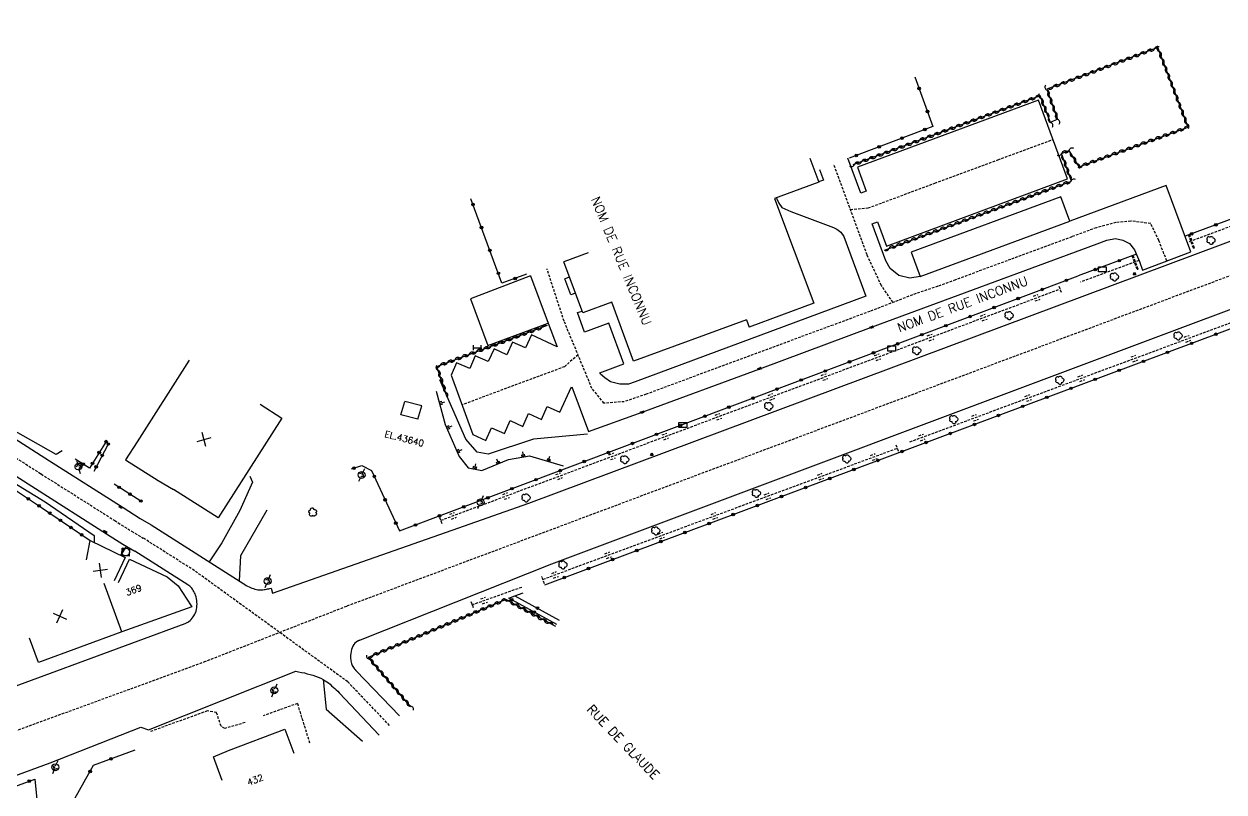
# Model space of a CAD drawing. Header units: millimetres. Extents: x 113000 to 114000, y 148263 to 149000.
# Drawn here: x 113490.8 to 113723.8, y 148701.9 to 148851 of the extents above; entities that cross this region are included whole.
import ezdxf
from ezdxf.enums import TextEntityAlignment as Align

# ---------------------------------------------------------------- set-up
doc = ezdxf.new("R2010")
doc.units = ezdxf.units.MM
doc.linetypes.add('DASHED', pattern=[0.75, 0.5, -0.25])
doc.layers.get('0').update_dxf_attribs({"linetype": 'CONTINUOUS'})
for name, color, linetype in [('W0001', 6, 'DASHED'), ('W0008', 7, 'CONTINUOUS'), ('W0100', 7, 'CONTINUOUS'), ('W0112', 1, 'DASHED'), ('W0211', 2, 'CONTINUOUS'), ('W0220', 5, 'DASHED'), ('W0300', 7, 'CONTINUOUS'), ('W0310', 3, 'CONTINUOUS'), ('W0322', 7, 'CONTINUOUS'), ('W0334', 7, 'CONTINUOUS'), ('W0400', 7, 'CONTINUOUS'), ('W0420', 7, 'CONTINUOUS'), ('W0471', 7, 'CONTINUOUS'), ('W0851', 7, 'CONTINUOUS'), ('W0989', 7, 'CONTINUOUS'), ('W0991', 7, 'CONTINUOUS'), ('W1102', 7, 'CONTINUOUS'), ('W1471', 7, 'CONTINUOUS'), ('W1474', 7, 'CONTINUOUS')]:
    doc.layers.add(name, color=color, linetype=linetype)
doc.styles.get("Standard").update_dxf_attribs({"font": 'romans.shx', "width": 0.85})

# ---------------------------------------------------------------- blocks, each defined once
blk = doc.blocks.new('T400')
for p, q in [((-0.15, 0.3), (0.15, 0.3)), ((-0.15, -0.25), (-0.15, 0.3)), ((-0.15, 0.15), (0.15, 0.15)), ((-0.15, 0), (0.15, 0)), ((0.15, 0.3), (0.15, -0.25)), ((-0.15, -0.15), (0.15, -0.15)), ((-0.15, -0.25), (-0.15, -0.3)), ((-0.15, -0.3), (0.15, -0.3)), ((0.15, -0.3), (0.15, -0.25))]:
    blk.add_line(p, q)
blk = doc.blocks.new('T420')
for p, q in [((0.75, 0.75), (-0.75, 0.75)), ((-0.75, 0.75), (-0.75, -0.75)), ((0.75, 0.75), (0.75, -0.75)), ((0.75, -0.75), (-0.75, -0.75))]:
    blk.add_line(p, q)
blk.add_ellipse((0, 0), major_axis=(-0.53, 0.53), ratio=1, start_param=3.926991, end_param=10.210176)
blk = doc.blocks.new('T300')
for p, q in [((-0.8, 0.51), (-0.86, 0.34)), ((-0.86, 0.34), (-0.86, 0.17)), ((-0.86, 0.17), (-0.74, 0.06)), ((-0.69, 0.63), (-0.8, 0.51)), ((-0.8, -0.06), (-0.74, 0.06)), ((-0.74, 0.06), (-0.69, 0.11)), ((-0.57, 0.69), (-0.69, 0.63)), ((-0.46, 0.69), (-0.57, 0.69)), ((-0.29, 0.63), (-0.46, 0.69)), ((-0.29, 0.63), (-0.17, 0.74)), ((-0.23, 0.57), (-0.29, 0.63)), ((-0.17, 0.74), (-0.06, 0.8)), ((-0.06, 0.8), (0.06, 0.8)), ((0.06, 0.8), (0.23, 0.74)), ((0.23, 0.74), (0.34, 0.63)), ((0.34, 0.63), (0.4, 0.51)), ((0.46, 0.46), (0.34, 0.46)), ((0.4, 0.51), (0.4, 0.46)), ((0.57, 0.4), (0.46, 0.46)), ((0.57, 0.4), (0.69, 0.29)), ((0.69, 0.29), (0.74, 0.17)), ((0.74, 0.06), (0.69, -0.17)), ((0.74, 0.17), (0.74, 0.06)), ((-0.8, -0.17), (-0.8, -0.06)), ((-0.8, -0.23), (-0.8, -0.17)), ((-0.74, -0.34), (-0.8, -0.23)), ((-0.69, -0.4), (-0.74, -0.34)), ((-0.51, -0.46), (-0.69, -0.4)), ((-0.4, -0.46), (-0.51, -0.46)), ((-0.4, -0.46), (-0.34, -0.46)), ((-0.34, -0.46), (-0.34, -0.4)), ((-0.34, -0.51), (-0.34, -0.46)), ((-0.29, -0.63), (-0.34, -0.51)), ((-0.17, -0.74), (-0.29, -0.63)), ((-0.06, -0.8), (-0.17, -0.74)), ((0.06, -0.8), (-0.06, -0.8)), ((0.17, -0.74), (0.06, -0.8)), ((0.23, -0.69), (0.17, -0.74)), ((0.29, -0.46), (0.23, -0.46)), ((0.29, -0.63), (0.23, -0.69)), ((0.46, -0.4), (0.29, -0.46)), ((0.34, -0.51), (0.29, -0.63)), ((0.34, -0.51), (0.34, -0.46)), ((0.57, -0.34), (0.46, -0.4)), ((0.63, -0.29), (0.57, -0.34)), ((0.69, -0.17), (0.63, -0.29))]:
    blk.add_line(p, q)
blk = doc.blocks.new('T471')
for p, q in [((-0.333334, 0.333334), (-0.333334, -0.333334)), ((-0.333334, 0.333334), (0.333334, 0.333334)), ((-0.333334, 0), (0, 0)), ((0.500001, 0.500001), (1.000002, 1.000002)), ((-0.500001, -0.500001), (-1.000002, -1.000002)), ((-0.333334, -0.333334), (0.333334, -0.333334))]:
    blk.add_line(p, q)
blk.add_ellipse((0, 0), major_axis=(0.471405, 0.471405), ratio=1, start_param=5.4977871438, end_param=11.780972451)
blk = doc.blocks.new('t322o')
at = {"color": 0, "linetype": 'Continuous'}
for radius in [0.25, 0.15]:
    blk.add_circle((0, 0), radius, dxfattribs=at)
blk = doc.blocks.new('t991o')
at = {"color": 0, "linetype": 'Continuous'}
for p, q in [((-1, 1), (1, -1)), ((-1, -1), (1, 1))]:
    blk.add_line(p, q, dxfattribs=at)
blk = doc.blocks.new('t310o')
at = {"color": 0, "linetype": 'Continuous'}
for centre, start, end in [((-0.5, 0.38), 216.8699, 323.1304), ((0.5, -0.37), 36.8699, 143.1303)]:
    blk.add_arc(centre, 0.625, start, end, dxfattribs=at)
blk = doc.blocks.new('T851')
for p, q in [((-0.25, -0.15), (0, 0.32)), ((0, 0.32), (0.25, -0.15)), ((-0.25, -0.15), (0.25, -0.15))]:
    blk.add_line(p, q)
for major_axis in [(-0.106, 0.106), (-0.0354, 0.0354), (-0.0236, 0.0236)]:
    blk.add_ellipse((0, 0), major_axis=major_axis, ratio=1, start_param=3.926991, end_param=10.210176)
blk = doc.blocks.new('T1474')
at = {"color": 0, "linetype": 'Continuous', "flags": 128}
for points in [[(-0.75, -0.5), (-0.75, 0.5)], [(-0.75, 0), (0.75, 0)], [(0.75, 0), (0.75, -0.5), (0.75, 0.5)]]:
    blk.add_lwpolyline(points, dxfattribs=at)
blk = doc.blocks.new('t211o')
at = {"color": 0, "linetype": 'Continuous'}
for p, q in [((-0.29, 0.5), (-0.29, 0)), ((0, 1), (0, 0)), ((0.29, 0.5), (0.29, 0))]:
    blk.add_line(p, q, dxfattribs=at)
blk = doc.blocks.new('T1471')
at = {"color": 0, "linetype": 'Continuous', "flags": 128}
blk.add_lwpolyline([(-0.75, -0.5), (-0.75, 0.5), (0.75, 0.5), (0.75, -0.5), (-0.75, -0.5)], dxfattribs=at)

msp = doc.modelspace()

# ---------------------------------------------------------------- linework, layer by layer
at = {"layer": 'W0001'}
for points in [[(113000, 148530.7), (113062.08, 148554.25), (113128.44, 148578.83), (113204.09, 148607.12), (113272.4, 148633.06), (113316.81, 148649.51), (113479.85, 148710.37), (113525.75, 148727.15), (113553.55, 148738.03), (113799.33, 148829.95), (113958.55, 148889.53), (113991.35, 148901.73), (114000, 148904.98)], [(113651.24, 148814.96), (113654.68, 148815.25), (113667.64, 148820.06), (113679.89, 148824.59), (113690.59, 148828.55)], [(113659.5, 148796.92), (113657.26, 148800.19), (113654.48, 148806.15), (113648, 148823.77)], [(113712.67, 148804.98), (113711.14, 148808.92), (113709.55, 148812.24), (113705.69, 148812.71), (113702.81, 148812.41), (113699, 148811.43), (113694.22, 148809.66)], [(113694.22, 148809.66), (113682.37, 148805.28), (113671.64, 148801.31), (113668.25, 148800.06), (113663.99, 148798.65), (113655.01, 148795.18), (113647.87, 148792.54), (113611.58, 148779.1), (113607.35, 148777.66), (113603.4, 148777.35), (113601.07, 148780.22), (113595.66, 148793.27), (113592.34, 148803.44)], [(113598.36, 148786.75), (113595.71, 148784.44), (113575.83, 148777.04)], [(113477.81, 148774.04), (113494.12, 148763.63), (113508.41, 148754.59), (113511.67, 148752.51), (113513.91, 148751.2)], [(113561.75, 148714.81), (113553.65, 148723.29), (113523.9, 148744.86), (113513.91, 148751.2)]]:
    msp.add_lwpolyline(points, dxfattribs=at)
at = {"layer": 'W0008'}
for p, q in [((113664.81, 148801.98), (113693.86, 148812.71)), ((113589.16, 148802.08), (113592.56, 148792.9)), ((113596.72, 148801.83), (113595.78, 148801.47)), ((113596.97, 148798.39), (113595.78, 148801.47)), ((113597.86, 148798.73), (113596.97, 148798.39))]:
    msp.add_line(p, q, dxfattribs=at)
at = {"layer": 'W0008', "flags": 128}
msp.add_lwpolyline([(113344.61, 148847.98), (113355.59, 148844.94, -0.056203), (113364.33, 148841.42, -0.000604), (113375.6, 148835.31), (113385.18, 148829.28), (113401.94, 148818.62), (113423.28, 148805.11), (113438.63, 148795.36), (113458.53, 148782.73), (113477.05, 148770.96), (113493, 148760.83), (113506.82, 148752.04), (113510, 148750.03), (113512.3, 148748.67)], format="xyb", dxfattribs=at)
at = {"layer": 'W0008'}
for points in [[(113515.51, 148753.73), (113533.46, 148742.31), (113533.49, 148742.31), (113533.51, 148742.29), (113533.53, 148742.28), (113533.56, 148742.26), (113533.58, 148742.25), (113533.6, 148742.23), (113533.63, 148742.22), (113533.65, 148742.2), (113533.67, 148742.19), (113533.7, 148742.17), (113533.96, 148742.01), (113534.22, 148741.86), (113534.49, 148741.72), (113534.77, 148741.59), (113535.05, 148741.47), (113535.34, 148741.37), (113535.63, 148741.28), (113535.92, 148741.22), (113536.21, 148741.17), (113536.5, 148741.14), (113536.73, 148741.14), (113536.96, 148741.14), (113537.18, 148741.15), (113537.41, 148741.19), (113537.63, 148741.22), (113537.86, 148741.26), (113538.09, 148741.31), (113538.31, 148741.36), (113538.54, 148741.4), (113538.77, 148741.47), (113538.77, 148741.47), (113539.06, 148740.51), (113573.92, 148752.72), (113588.81, 148757.98), (113799.32, 148836.59)], [(113597.14, 148780.55), (113600.4, 148771.84), (113610.83, 148775.62), (113633.63, 148784.06), (113655.37, 148792.1), (113699.13, 148808.29), (113701.05, 148809.01), (113702.69, 148809.3), (113704.16, 148809.02), (113705.4, 148808.33), (113706.39, 148807.15), (113707.36, 148804.84), (113707.98, 148803.21), (113717.36, 148806.74), (113712.55, 148819.64), (113693.86, 148812.71), (113692.13, 148817.42), (113663.06, 148806.65), (113664.81, 148801.98), (113662.79, 148801.6), (113660.63, 148802.14), (113658.95, 148803.5), (113658.11, 148804.97), (113655.46, 148812.16), (113656.49, 148812.55), (113658.23, 148807.86), (113693.42, 148820.9), (113687.75, 148836.2), (113652.59, 148823.19), (113654.3, 148818.5), (113653.28, 148818.1), (113650.75, 148824.9)], [(113826.93, 148833.62), (113717.27, 148792.65), (113593.24, 148746.12), (113556.08, 148731.37), (113556.03, 148731.36), (113555.98, 148731.33), (113555.92, 148731.31), (113555.87, 148731.29), (113555.82, 148731.28), (113555.77, 148731.25), (113555.72, 148731.23), (113555.67, 148731.22), (113555.62, 148731.19), (113555.57, 148731.17), (113555.29, 148730.98), (113555.05, 148730.76), (113554.84, 148730.5), (113554.66, 148730.22), (113554.5, 148729.89), (113554.38, 148729.54), (113554.3, 148729.19), (113554.24, 148728.81), (113554.2, 148728.45), (113554.19, 148728.08), (113554.19, 148728.08), (113554.2, 148727.83), (113554.22, 148727.58), (113554.25, 148727.34), (113554.3, 148727.11), (113554.36, 148726.87), (113554.44, 148726.65), (113554.53, 148726.45), (113554.63, 148726.25), (113554.75, 148726.06), (113554.89, 148725.87), (113554.89, 148725.87), (113554.93, 148725.83), (113554.97, 148725.78), (113555.01, 148725.73), (113555.06, 148725.69), (113555.1, 148725.64), (113555.14, 148725.61), (113555.18, 148725.56), (113555.23, 148725.51), (113555.28, 148725.47), (113555.31, 148725.42), (113555.31, 148725.42), (113563.72, 148716.69)], [(113645.22, 148822.73), (113646, 148820.62), (113645.08, 148820.32)], [(113636.92, 148817.17), (113637.33, 148816.19), (113637.91, 148815.37), (113639.67, 148814.57), (113647.94, 148811.47), (113648.59, 148811.17), (113649.4, 148810.56), (113649.98, 148809.7), (113654.26, 148798.12), (113609.48, 148781.52), (113608.17, 148781.08), (113606.45, 148781.05), (113604.69, 148781.54), (113603.55, 148782.27), (113602.73, 148782.97), (113602.57, 148783.25), (113607.25, 148785), (113604.34, 148792.92), (113599.63, 148791.16), (113598.26, 148795), (113599.15, 148795.24)], [(113589.16, 148802.08), (113577.48, 148797.65), (113580.84, 148788.54), (113592.56, 148792.9), (113594.29, 148788.33), (113589.31, 148790.61), (113588.14, 148788.11), (113585.67, 148789.21), (113584.52, 148786.76), (113582.05, 148787.93), (113580.9, 148785.45), (113578.4, 148786.56), (113577.34, 148784.13), (113574.79, 148785.23), (113573.7, 148782.79), (113577.97, 148771.29), (113580.45, 148770.13), (113581.59, 148772.6), (113584.07, 148771.5), (113585.18, 148773.99), (113587.67, 148772.86), (113588.77, 148775.35), (113591.26, 148774.23), (113592.36, 148776.72), (113594.85, 148775.6), (113597.12, 148780.56)], [(113479.42, 148776.57), (113495.73, 148766.16), (113510.02, 148757.12), (113513.34, 148755), (113515.51, 148753.73)], [(113534.67, 148763.18), (113535.16, 148762.07), (113532.71, 148756.55), (113529.22, 148750.27), (113526.75, 148746.58)], [(113537.91, 148756.62), (113532.82, 148747.73), (113532.6, 148742.86)], [(113476.4, 148717.78), (113522.06, 148734.61), (113522.06, 148734.61), (113522.06, 148734.61), (113522.06, 148734.61), (113522.07, 148734.61), (113522.07, 148734.61), (113522.07, 148734.61), (113522.07, 148734.61), (113522.07, 148734.61), (113522.07, 148734.61), (113522.07, 148734.61), (113522.34, 148734.72), (113522.6, 148734.84), (113522.83, 148735.01), (113523.06, 148735.2), (113523.27, 148735.4), (113523.46, 148735.62), (113523.64, 148735.87), (113523.8, 148736.12), (113523.94, 148736.39), (113524.06, 148736.67), (113524.06, 148736.67), (113524.19, 148737), (113524.28, 148737.34), (113524.35, 148737.69), (113524.38, 148738.03), (113524.4, 148738.37), (113524.38, 148738.72), (113524.35, 148739.08), (113524.29, 148739.42), (113524.21, 148739.76), (113524.1, 148740.09), (113524.1, 148740.09), (113524.01, 148740.34), (113523.9, 148740.59), (113523.78, 148740.83), (113523.66, 148741.04), (113523.52, 148741.26), (113523.36, 148741.47), (113523.2, 148741.65), (113523.02, 148741.83), (113522.81, 148742), (113522.6, 148742.14), (113522.6, 148742.14), (113522.6, 148742.14), (113522.6, 148742.14), (113522.6, 148742.14), (113522.6, 148742.14), (113522.6, 148742.14), (113522.6, 148742.14), (113522.6, 148742.14), (113522.6, 148742.14), (113522.6, 148742.14), (113522.6, 148742.14), (113512.3, 148748.67)], [(113478.06, 148701.06), (113495.87, 148707.59), (113513.51, 148714.48), (113514.94, 148713.95), (113543.56, 148725.33), (113544.12, 148725.22), (113544.67, 148725.12), (113545.24, 148725), (113545.78, 148724.87), (113546.33, 148724.73), (113546.87, 148724.58), (113547.39, 148724.4), (113547.91, 148724.2), (113548.41, 148723.98), (113548.9, 148723.73), (113549.24, 148723.51), (113549.57, 148723.29), (113549.89, 148723.06), (113550.21, 148722.81), (113550.52, 148722.54), (113550.82, 148722.28), (113551.12, 148722.01), (113551.42, 148721.73), (113551.71, 148721.45), (113551.99, 148721.15), (113551.99, 148721.15), (113551.99, 148721.15), (113551.99, 148721.15), (113551.99, 148721.15), (113551.99, 148721.15), (113551.99, 148721.15), (113551.99, 148721.15), (113551.99, 148721.15), (113551.99, 148721.15), (113551.99, 148721.15), (113559.78, 148712.95)]]:
    msp.add_lwpolyline(points, dxfattribs=at)
at = {"layer": 'W0100'}
for p, q in [((113643.36, 148824.94), (113645.1, 148820.25)), ((113600.3, 148806.56), (113595.61, 148804.83)), ((113631.08, 148793.55), (113609.1, 148785.52)), ((113631.08, 148793.55), (113631.61, 148792.12)), ((113563.97, 148775.13), (113564.71, 148777.69)), ((113567.29, 148774.29), (113563.97, 148775.13))]:
    msp.add_line(p, q, dxfattribs=at)
for points in [[(113645.1, 148820.25), (113636.5, 148817.07), (113644.16, 148796.76), (113631.61, 148792.12)], [(113609.1, 148785.52), (113604.91, 148796.99), (113599.28, 148794.89), (113595.61, 148804.83)], [(113522.85, 148785.69), (113512.76, 148769.84), (113510.51, 148766.35), (113516.84, 148762.37), (113519.83, 148760.59)], [(113567.29, 148774.29), (113568.03, 148776.85), (113564.71, 148777.69)], [(113536.66, 148777.15), (113540.88, 148774.47), (113528.52, 148755.12), (113519.83, 148760.59)], [(113502.95, 148746.94), (113503.64, 148750.7), (113510.45, 148747.42), (113508.28, 148742.92)], [(113509.17, 148742.58), (113511.3, 148747.09), (113518.57, 148743.67), (113520.74, 148741.9), (113523.28, 148738.01), (113523.35, 148737.84), (113509.76, 148732.97), (113493.58, 148727.06), (113491.86, 148731.75)], [(113529.29, 148704.15), (113527.56, 148708.72), (113530.5, 148709.97), (113541.44, 148714.11), (113543.21, 148709.44)]]:
    msp.add_lwpolyline(points, dxfattribs=at)
at = {"layer": 'W0112'}
for p, q in [((113718.05, 148807.51), (113717.11, 148810.15)), ((113705.95, 148806.02), (113706.12, 148806.08)), ((113706.92, 148803.35), (113705.95, 148806.02)), ((113717.84, 148807.44), (113718.05, 148807.51))]:
    msp.add_line(p, q, dxfattribs=at)
for points in [[(113717.84, 148807.44), (113716.89, 148810.07), (113717.11, 148810.15)], [(113706.92, 148803.35), (113707.09, 148803.41), (113706.12, 148806.08)], [(113692.23, 148798.84), (113691.71, 148800.22)], [(113660.06, 148769.31), (113660.6, 148767.84)], [(113571.96, 148753.97), (113571.44, 148755.36)], [(113591.82, 148742.33), (113591.32, 148743.81)], [(113577.58, 148738.86), (113578.09, 148737.51)], [(113546.31, 148711.37), (113543.92, 148719.08), (113537.24, 148716.7)], [(113533.72, 148715.37), (113529.78, 148714.25), (113529.06, 148714.69), (113528.18, 148717.31), (113526.39, 148717.65), (113515.33, 148713.62)]]:
    msp.add_lwpolyline(points, dxfattribs=at)
at = {"layer": 'W0211'}
for points in [[(113498.21, 148768.15), (113497.03, 148767.4), (113487.22, 148772.97), (113475.47, 148780.39), (113451.41, 148796.4), (113430.94, 148809.63), (113417.46, 148817.8), (113404.01, 148826.72), (113400.5, 148830.6)], [(113600.22, 148771.35), (113589.73, 148770.37), (113580.9, 148767.5), (113578.77, 148767.85), (113576.6, 148770.37), (113571.52, 148781.93)], [(113570.85, 148779.73), (113572.59, 148773.26), (113575.26, 148767.01), (113577.06, 148764.85), (113579.7, 148764.29), (113584.84, 148766.41), (113588.93, 148767.15), (113595.49, 148765.19)], [(113486.58, 148763.32), (113494.91, 148758.19), (113504.44, 148751.71), (113504.39, 148750.34)], [(113548.9, 148723.73), (113549.49, 148718.01), (113556.5, 148711.74)]]:
    msp.add_lwpolyline(points, dxfattribs=at)
at = {"layer": 'W0220'}
for points in [[(113816.64, 148845.64), (113716.68, 148808.57)], [(113662.81, 148769.87), (113820.15, 148828.29)], [(113707.26, 148805.07), (113695.93, 148800.87)], [(113571.75, 148754.64), (113691.96, 148799.53)], [(113686.78, 148798.14), (113687.72, 148798.48)], [(113687.13, 148797.2), (113688.07, 148797.54)], [(113676.48, 148794.28), (113677.42, 148794.64)], [(113676.83, 148793.34), (113677.77, 148793.7)], [(113666.17, 148790.44), (113667.11, 148790.78)], [(113666.53, 148789.5), (113667.46, 148789.84)], [(113716.06, 148790.17), (113716.99, 148790.53)], [(113716.4, 148789.23), (113717.34, 148789.59)], [(113655.88, 148786.59), (113656.81, 148786.94)], [(113705.74, 148786.34), (113706.68, 148786.7)], [(113656.22, 148785.65), (113657.16, 148786)], [(113706.1, 148785.4), (113707.03, 148785.76)], [(113645.57, 148782.73), (113646.51, 148783.09)], [(113645.92, 148781.81), (113646.86, 148782.15)], [(113695.43, 148782.51), (113696.37, 148782.86)], [(113695.78, 148781.58), (113696.72, 148781.94)], [(113635.27, 148778.89), (113636.21, 148779.25)], [(113635.62, 148777.95), (113636.56, 148778.31)], [(113685.13, 148778.69), (113686.06, 148779.04)], [(113685.47, 148777.75), (113686.41, 148778.09)], [(113624.96, 148775.04), (113625.9, 148775.39)], [(113674.81, 148774.86), (113675.75, 148775.2)], [(113625.31, 148774.11), (113626.25, 148774.45)], [(113675.17, 148773.92), (113676.1, 148774.28)], [(113614.67, 148771.2), (113615.6, 148771.54)], [(113615.01, 148770.26), (113615.95, 148770.61)], [(113664.5, 148771.03), (113665.44, 148771.37)], [(113664.85, 148770.09), (113665.79, 148770.44)], [(113591.56, 148743.19), (113660.36, 148768.64)], [(113604.36, 148767.34), (113605.3, 148767.7)], [(113604.71, 148766.42), (113605.64, 148766.76)], [(113655.14, 148767.23), (113656.08, 148767.58)], [(113655.49, 148766.29), (113656.43, 148766.65)], [(113594.06, 148763.5), (113594.99, 148763.86)], [(113644.83, 148763.42), (113645.77, 148763.76)], [(113594.41, 148762.56), (113595.34, 148762.92)], [(113645.17, 148762.48), (113646.11, 148762.83)], [(113583.75, 148759.65), (113584.69, 148760)], [(113584.1, 148758.72), (113585.04, 148759.06)], [(113634.52, 148759.61), (113635.46, 148759.95)], [(113634.86, 148758.67), (113635.8, 148759.01)], [(113573.45, 148755.81), (113574.38, 148756.15)], [(113573.8, 148754.87), (113574.74, 148755.22)], [(113624.2, 148755.79), (113625.13, 148756.14)], [(113624.55, 148754.86), (113625.49, 148755.2)], [(113613.88, 148751.97), (113614.82, 148752.33)], [(113614.23, 148751.03), (113615.17, 148751.39)], [(113603.57, 148748.15), (113604.51, 148748.5)], [(113603.92, 148747.22), (113604.85, 148747.56)], [(113593.25, 148744.34), (113594.19, 148744.69)], [(113593.6, 148743.4), (113594.54, 148743.75)], [(113577.77, 148738.23), (113587.61, 148741.75)], [(113579.49, 148739.37), (113580.42, 148739.7)], [(113579.82, 148738.44), (113580.76, 148738.76)]]:
    msp.add_lwpolyline(points, dxfattribs=at)
at = {"layer": 'W0310'}
for points in [[(113657.85, 148807.09), (113694.16, 148820.47), (113692.21, 148825.85), (113693.68, 148826.43), (113695.59, 148823.23), (113716.8, 148830.94), (113710.91, 148846.39), (113689.39, 148838.29), (113691.46, 148832.46), (113690.11, 148831.83), (113688.06, 148837.03), (113651.7, 148823.6)], [(113572.98, 148778.53), (113570.96, 148784.51), (113592.45, 148792.48)], [(113594.03, 148734), (113584.36, 148739.28), (113557.63, 148728.04), (113565.85, 148718.45)]]:
    msp.add_lwpolyline(points, dxfattribs=at)
at = {"layer": 'W0322'}
for points in [[(113816.01, 148846.62), (113741.54, 148819.15), (113716.23, 148809.77)], [(113663.77, 148840.69), (113667.25, 148831.07), (113650.98, 148824.9)], [(113588.38, 148802.39), (113583.6, 148800.64), (113577.57, 148817)], [(113591.93, 148742.12), (113767.46, 148807.64), (113764.74, 148796.29)], [(113706.77, 148806.26), (113695.46, 148802.06)], [(113554.38, 148764.61), (113556.41, 148765.26), (113558.28, 148764.31), (113563.68, 148752.56), (113695.46, 148802.06)], [(113506.73, 148769.91), (113503.51, 148764.77), (113500.76, 148766.51)], [(113507.16, 148769.44), (113504.33, 148764.11)], [(113485.36, 148762.92), (113494.2, 148757.12), (113503.64, 148750.7)], [(113513.49, 148758.38), (113508.31, 148761.63)], [(113594.27, 148734.44), (113584.95, 148739.53), (113586.08, 148740), (113587.73, 148740.54)], [(113586.08, 148740), (113594.73, 148735.28)], [(113459.86, 148680.75), (113463.28, 148693.54), (113492.89, 148704.39), (113493.66, 148696.51), (113497.95, 148695.76), (113504.32, 148707.11), (113512.37, 148710.09)]]:
    msp.add_lwpolyline(points, dxfattribs=at)
at = {"layer": 'W0334'}
msp.add_lwpolyline([(113509.66, 148747.95), (113510.62, 148749.45)], dxfattribs=at)
at = {"layer": 'W1102'}
msp.add_lwpolyline([(113509.76, 148732.97), (113506.35, 148742.37)], dxfattribs=at)

# ---------------------------------------------------------------- block references
at = {"layer": 'W0211'}
for p, rotation in [((113571.5, 148777.31), 285.0119183432245), ((113572.91, 148772.52), 293.1465661651621), ((113574.87, 148767.92), 293.1465661651621), ((113587.73, 148766.93), 10.17896515068991), ((113578.23, 148764.6), 347.9276228628381), ((113582.94, 148765.63), 22.44237810884171), ((113592.56, 148766.06), 343.3730004700754)]:
    msp.add_blockref('t211o', p, dxfattribs=dict(at, rotation=rotation))
at = {"layer": 'W0300'}
for p in [(113721.29, 148808.94), (113702.57, 148801.84), (113682.12, 148794.33), (113714.92, 148790.4), (113664.15, 148787.53), (113691.95, 148781.79), (113635.45, 148776.73), (113671.37, 148774.19), (113607.47, 148766.37), (113650.59, 148766.53), (113588.31, 148758.97), (113633.02, 148759.84), (113613.48, 148752.56), (113595.47, 148745.95)]:
    msp.add_blockref('T300', p, dxfattribs=at)
at = {"layer": 'W0300', "rotation": 315.8342771301159}
msp.add_blockref('T300', (113546.88, 148756.09), dxfattribs=at)
at = {"layer": 'W0310'}
for p, rotation in [((113706.07, 148844.57), 200.630396963441), ((113707.47, 148845.1), 200.630396963441), ((113708.88, 148845.63), 200.630396963441), ((113710.28, 148846.15), 200.630396963441), ((113711.21, 148845.63), 110.8478330916259), ((113711.74, 148844.22), 110.8478330916259), ((113699.05, 148841.93), 200.630396963441), ((113700.45, 148842.45), 200.630396963441), ((113701.86, 148842.98), 200.630396963441), ((113703.26, 148843.51), 200.630396963441), ((113704.66, 148844.04), 200.630396963441), ((113712.27, 148842.82), 110.8478330916259), ((113693.43, 148839.81), 200.630396963441), ((113694.84, 148840.34), 200.630396963441), ((113696.24, 148840.87), 200.630396963441), ((113697.65, 148841.4), 200.630396963441), ((113712.81, 148841.42), 110.8478330916259), ((113713.34, 148840.02), 110.8478330916259), ((113689.45, 148838.12), 289.5223063661603), ((113690.63, 148838.76), 200.630396963441), ((113692.03, 148839.28), 200.630396963441), ((113713.88, 148838.62), 110.8478330916259), ((113714.41, 148837.21), 110.8478330916259), ((113682.97, 148835.15), 200.2761556700248), ((113684.38, 148835.67), 200.2761556700248), ((113685.79, 148836.19), 200.2761556700248), ((113687.19, 148836.71), 200.2761556700248), ((113688.27, 148836.49), 111.5635462978788), ((113688.82, 148835.1), 111.5635462978788), ((113689.95, 148836.71), 289.5223063661603), ((113690.45, 148835.29), 289.5223063661603), ((113714.94, 148835.81), 110.8478330916259), ((113677.34, 148833.08), 200.2761556700248), ((113678.75, 148833.59), 200.2761556700248), ((113680.16, 148834.11), 200.2761556700248), ((113681.57, 148834.63), 200.2761556700248), ((113689.37, 148833.7), 111.5635462978788), ((113690.96, 148833.88), 289.5223063661603), ((113691.46, 148832.47), 289.5223063661603), ((113715.48, 148834.41), 110.8478330916259), ((113716.01, 148833.01), 110.8478330916259), ((113670.31, 148830.48), 200.2761556700248), ((113671.72, 148830.99), 200.2761556700248), ((113673.12, 148831.52), 200.2761556700248), ((113674.53, 148832.04), 200.2761556700248), ((113675.94, 148832.55), 200.2761556700248), ((113690.11, 148831.84), 111.5635462978788), ((113716.06, 148830.67), 19.9808954438499), ((113716.54, 148831.61), 110.8478330916259), ((113664.68, 148828.4), 200.2761556700248), ((113666.09, 148828.92), 200.2761556700248), ((113667.49, 148829.44), 200.2761556700248), ((113668.9, 148829.96), 200.2761556700248), ((113709.01, 148828.11), 19.9808954438499), ((113710.42, 148828.62), 19.9808954438499), ((113711.83, 148829.14), 19.9808954438499), ((113713.24, 148829.65), 19.9808954438499), ((113714.65, 148830.16), 19.9808954438499), ((113657.65, 148825.8), 200.2761556700248), ((113659.05, 148826.32), 200.2761556700248), ((113660.46, 148826.84), 200.2761556700248), ((113661.87, 148827.36), 200.2761556700248), ((113663.27, 148827.88), 200.2761556700248), ((113692.29, 148825.88), 21.47297723753803), ((113693.68, 148826.43), 21.47297723753803), ((113703.37, 148826.06), 19.9808954438499), ((113704.78, 148826.57), 19.9808954438499), ((113706.19, 148827.09), 19.9808954438499), ((113707.6, 148827.6), 19.9808954438499), ((113652.02, 148823.72), 200.2761556700248), ((113653.42, 148824.24), 200.2761556700248), ((113654.83, 148824.76), 200.2761556700248), ((113656.24, 148825.28), 200.2761556700248), ((113692.69, 148824.52), 109.9581919948992), ((113693.2, 148823.11), 109.9581919948992), ((113694.45, 148825.14), 300.8369190265308), ((113695.22, 148823.86), 300.8369190265308), ((113696.32, 148823.5), 19.9808954438499), ((113697.73, 148824.01), 19.9808954438499), ((113699.14, 148824.52), 19.9808954438499), ((113700.55, 148825.04), 19.9808954438499), ((113701.96, 148825.55), 19.9808954438499), ((113693.71, 148821.7), 109.9581919948992), ((113689.76, 148818.85), 20.23462323487085), ((113691.16, 148819.36), 20.23462323487085), ((113692.57, 148819.88), 20.23462323487085), ((113693.98, 148820.4), 20.23462323487085), ((113684.13, 148816.77), 20.23462323487085), ((113685.53, 148817.29), 20.23462323487085), ((113686.94, 148817.81), 20.23462323487085), ((113688.35, 148818.33), 20.23462323487085), ((113677.09, 148814.18), 20.23462323487085), ((113678.5, 148814.7), 20.23462323487085), ((113679.9, 148815.21), 20.23462323487085), ((113681.31, 148815.73), 20.23462323487085), ((113682.72, 148816.25), 20.23462323487085), ((113671.46, 148812.1), 20.23462323487085), ((113672.87, 148812.62), 20.23462323487085), ((113674.27, 148813.14), 20.23462323487085), ((113675.68, 148813.66), 20.23462323487085), ((113664.42, 148809.51), 20.23462323487085), ((113665.83, 148810.03), 20.23462323487085), ((113667.24, 148810.55), 20.23462323487085), ((113668.65, 148811.06), 20.23462323487085), ((113670.05, 148811.58), 20.23462323487085), ((113658.79, 148807.43), 20.23462323487085), ((113660.2, 148807.95), 20.23462323487085), ((113661.61, 148808.47), 20.23462323487085), ((113663.02, 148808.99), 20.23462323487085), ((113588.49, 148791.01), 20.34841584000705), ((113589.9, 148791.53), 20.34841584000705), ((113591.3, 148792.05), 20.34841584000705), ((113581.46, 148788.4), 20.34841584000705), ((113582.87, 148788.92), 20.34841584000705), ((113584.27, 148789.44), 20.34841584000705), ((113585.68, 148789.97), 20.34841584000705), ((113587.09, 148790.49), 20.34841584000705), ((113575.84, 148786.31), 20.34841584000705), ((113577.24, 148786.84), 20.34841584000705), ((113578.65, 148787.36), 20.34841584000705), ((113580.05, 148787.88), 20.34841584000705), ((113571.62, 148784.75), 20.34841584000705), ((113571.22, 148783.74), 108.6476491052348), ((113573.02, 148785.27), 20.34841584000705), ((113574.43, 148785.79), 20.34841584000705), ((113571.7, 148782.32), 108.6476491052348), ((113572.18, 148780.9), 108.6476491052348), ((113572.66, 148779.48), 108.6476491052348), ((113579.3, 148737.15), 202.7990378106744), ((113580.69, 148737.73), 202.7990378106744), ((113582.07, 148738.32), 202.7990378106744), ((113583.45, 148738.9), 202.7990378106744), ((113584.81, 148739.03), 151.3441990526189), ((113586.13, 148738.31), 151.3441990526189), ((113587.44, 148737.59), 151.3441990526189), ((113573.77, 148734.83), 202.7990378106744), ((113575.15, 148735.41), 202.7990378106744), ((113576.54, 148735.99), 202.7990378106744), ((113577.92, 148736.57), 202.7990378106744), ((113588.76, 148736.88), 151.3441990526189), ((113590.08, 148736.16), 151.3441990526189), ((113591.39, 148735.44), 151.3441990526189), ((113592.71, 148734.72), 151.3441990526189), ((113568.24, 148732.5), 202.7990378106744), ((113569.62, 148733.08), 202.7990378106744), ((113571.01, 148733.67), 202.7990378106744), ((113572.39, 148734.25), 202.7990378106744), ((113562.71, 148730.18), 202.7990378106744), ((113564.09, 148730.76), 202.7990378106744), ((113565.48, 148731.34), 202.7990378106744), ((113566.86, 148731.92), 202.7990378106744), ((113557.96, 148727.67), 310.5587246494679), ((113558.56, 148728.43), 202.7990378106744), ((113559.94, 148729.02), 202.7990378106744), ((113561.33, 148729.6), 202.7990378106744), ((113558.93, 148726.53), 310.5587246494679), ((113559.91, 148725.39), 310.5587246494679), ((113560.88, 148724.25), 310.5587246494679), ((113561.86, 148723.11), 310.5587246494679), ((113562.83, 148721.97), 310.5587246494679), ((113563.81, 148720.83), 310.5587246494679), ((113564.78, 148719.69), 310.5587246494679), ((113565.76, 148718.55), 310.5587246494679)]:
    msp.add_blockref('t310o', p, dxfattribs=dict(at, rotation=rotation))
at = {"layer": 'W0322'}
for p, rotation in [((113664.58, 148838.45), 289.9252765238996), ((113666.2, 148833.99), 289.9252765238996), ((113661.27, 148828.8), 200.7804439076239), ((113665.71, 148830.49), 200.7804439076239), ((113656.83, 148827.12), 200.7804439076239), ((113652.39, 148825.43), 200.7804439076239), ((113577.97, 148815.93), 110.2378383601657), ((113722.2, 148811.98), 200.3502978008835), ((113579.61, 148811.47), 110.2378383601657), ((113717.51, 148810.24), 200.3502978008835), ((113581.25, 148807.02), 110.2378383601657), ((113703.45, 148805.03), 200.3502978008835), ((113698.76, 148803.29), 200.3502978008835), ((113582.9, 148802.56), 110.2378383601657), ((113586.15, 148801.58), 200.1351928918429), ((113693.18, 148801.21), 20.58843075321722), ((113688.5, 148799.45), 20.58843075321722), ((113679.14, 148795.93), 20.58843075321722), ((113683.82, 148797.69), 20.58843075321722), ((113674.46, 148794.17), 20.58843075321722), ((113669.78, 148792.41), 20.58843075321722), ((113660.42, 148788.9), 20.58843075321722), ((113665.1, 148790.66), 20.58843075321722), ((113717.5, 148788.99), 20.46768188474039), ((113722.18, 148790.74), 20.46768188474039), ((113655.74, 148787.14), 20.58843075321722), ((113712.81, 148787.24), 20.46768188474039), ((113651.06, 148785.38), 20.58843075321722), ((113708.13, 148785.49), 20.46768188474039), ((113641.69, 148781.87), 20.58843075321722), ((113646.37, 148783.62), 20.58843075321722), ((113698.76, 148781.99), 20.46768188474039), ((113703.44, 148783.74), 20.46768188474039), ((113637.01, 148780.11), 20.58843075321722), ((113694.07, 148780.25), 20.46768188474039), ((113632.33, 148778.35), 20.58843075321722), ((113689.39, 148778.5), 20.46768188474039), ((113622.97, 148774.83), 20.58843075321722), ((113627.65, 148776.59), 20.58843075321722), ((113680.02, 148775), 20.46768188474039), ((113684.7, 148776.75), 20.46768188474039), ((113618.29, 148773.07), 20.58843075321722), ((113675.34, 148773.25), 20.46768188474039), ((113613.61, 148771.32), 20.58843075321722), ((113670.65, 148771.5), 20.46768188474039), ((113505.4, 148767.79), 237.917371162679), ((113506.73, 148769.91), 237.917371162679), ((113507.16, 148769.44), 242.00131344979), ((113604.25, 148767.8), 20.58843075321722), ((113608.93, 148769.56), 20.58843075321722), ((113661.28, 148768.01), 20.46768188474039), ((113665.97, 148769.76), 20.46768188474039), ((113502.3, 148765.54), 147.627186957578), ((113504.08, 148765.68), 237.917371162679), ((113505.99, 148767.23), 242.00131344979), ((113599.57, 148766.04), 20.58843075321722), ((113656.6, 148766.26), 20.46768188474039), ((113504.81, 148765.02), 242.00131344979), ((113554.86, 148764.76), 17.90358300945786), ((113558.81, 148763.16), 294.676264666819), ((113594.89, 148764.28), 20.58843075321722), ((113651.91, 148764.51), 20.46768188474039), ((113509.25, 148761.03), 147.9128274162), ((113585.53, 148760.77), 20.58843075321722), ((113590.21, 148762.52), 20.58843075321722), ((113642.55, 148761.01), 20.46768188474039), ((113647.23, 148762.76), 20.46768188474039), ((113491.63, 148758.8), 326.741897913859), ((113511.37, 148759.7), 147.9128274162), ((113513.49, 148758.38), 147.9128274162), ((113560.9, 148758.62), 294.676264666819), ((113580.85, 148759.01), 20.58843075321722), ((113637.86, 148759.27), 20.46768188474039), ((113493.72, 148757.43), 326.741897913859), ((113495.79, 148756.04), 325.774217117364), ((113576.17, 148757.25), 20.58843075321722), ((113633.18, 148757.52), 20.46768188474039), ((113497.86, 148754.63), 325.774217117364), ((113562.99, 148754.07), 294.676264666819), ((113566.8, 148753.73), 20.58843075321722), ((113571.48, 148755.49), 20.58843075321722), ((113623.81, 148754.02), 20.46768188474039), ((113628.49, 148755.77), 20.46768188474039), ((113499.93, 148753.22), 325.774217117364), ((113501.99, 148751.82), 325.774217117364), ((113619.12, 148752.27), 20.46768188474039), ((113614.44, 148750.52), 20.46768188474039), ((113605.07, 148747.03), 20.46768188474039), ((113609.76, 148748.78), 20.46768188474039), ((113600.39, 148745.28), 20.46768188474039), ((113595.7, 148743.53), 20.46768188474039), ((113585.49, 148739.23), 151.3426568717798), ((113590.47, 148737.6), 331.3819284482769), ((113589.88, 148736.83), 151.3426568717798), ((113507.68, 148708.35), 20.3479694750467), ((113503.63, 148705.87), 60.6648408855752), ((113491.82, 148704), 20.11398932040244)]:
    msp.add_blockref('t322o', p, dxfattribs=dict(at, rotation=rotation))
at = {"layer": 'W0400'}
for p, rotation in [((113655.37, 148792.1), 110.2920665740967), ((113633.63, 148784.06), 110.3177013397217), ((113610.83, 148775.62), 109.9099464416504), ((113509.55, 148757.24), 237.532442264109), ((113506.52, 148752.42), 237.532442264109)]:
    msp.add_blockref('T400', p, dxfattribs=dict(at, rotation=rotation))
at = {"layer": 'W0420', "rotation": 267.831696956385}
msp.add_blockref('T420', (113510.56, 148748.46), dxfattribs=at)
at = {"layer": 'W0471'}
for p, rotation in [((113501.36, 148765.08), 237.91737116268), ((113556.34, 148763.42), 199.2894313678329), ((113579.44, 148758.14), 200.5167117466542), ((113538.1, 148742.83), 201.6530170307758), ((113539.38, 148721.62), 21.67723819170694), ((113496.86, 148706.7), 22.09923470045144)]:
    msp.add_blockref('T471', p, dxfattribs=dict(at, rotation=rotation))
at = {"layer": 'W0851'}
for p in [(113706.38, 148802.47), (113612.71, 148767.42)]:
    msp.add_blockref('T851', p, dxfattribs=at)
at = {"layer": 'W0991'}
for p, rotation in [((113525.75, 148770.31), 60.13367820210841), ((113505.62, 148744.93), 52.90165298414887), ((113497.75, 148736.04), 19.77333276449304)]:
    msp.add_blockref('t991o', p, dxfattribs=dict(at, rotation=rotation))
at = {"layer": 'W1471'}
for p in [(113700.17, 148803.36), (113659.26, 148787.99), (113618.71, 148773.13)]:
    msp.add_blockref('T1471', p, dxfattribs=at)
at = {"layer": 'W1474'}
msp.add_blockref('T1474', (113578.8, 148788.13), dxfattribs=at)

# ---------------------------------------------------------------- texts
at = {"layer": 'W0989'}
for s, rotation, p in [('NOM DE RUE INCONNU', 292.5204, (113606.77, 148804.98)), ('NOM DE RUE INCONNU', 20.3086, (113673, 148796.56)), ('RUE DE GLAUDE', 314, (113607.15, 148711.6))]:
    msp.add_text(s, height=1.75, rotation=rotation, dxfattribs=at).set_placement(p, align=Align.MIDDLE)
at = {"layer": 'W0991'}
for s, rotation, p in [('EL.43640', 345.751, (113564.64, 148770.48)), ('369', 20, (113512.08, 148741.1)), ('432', 20, (113535.68, 148704.27))]:
    msp.add_text(s, height=1.25, rotation=rotation, dxfattribs=at).set_placement(p, align=Align.MIDDLE)

doc.saveas('drawing.dxf')
